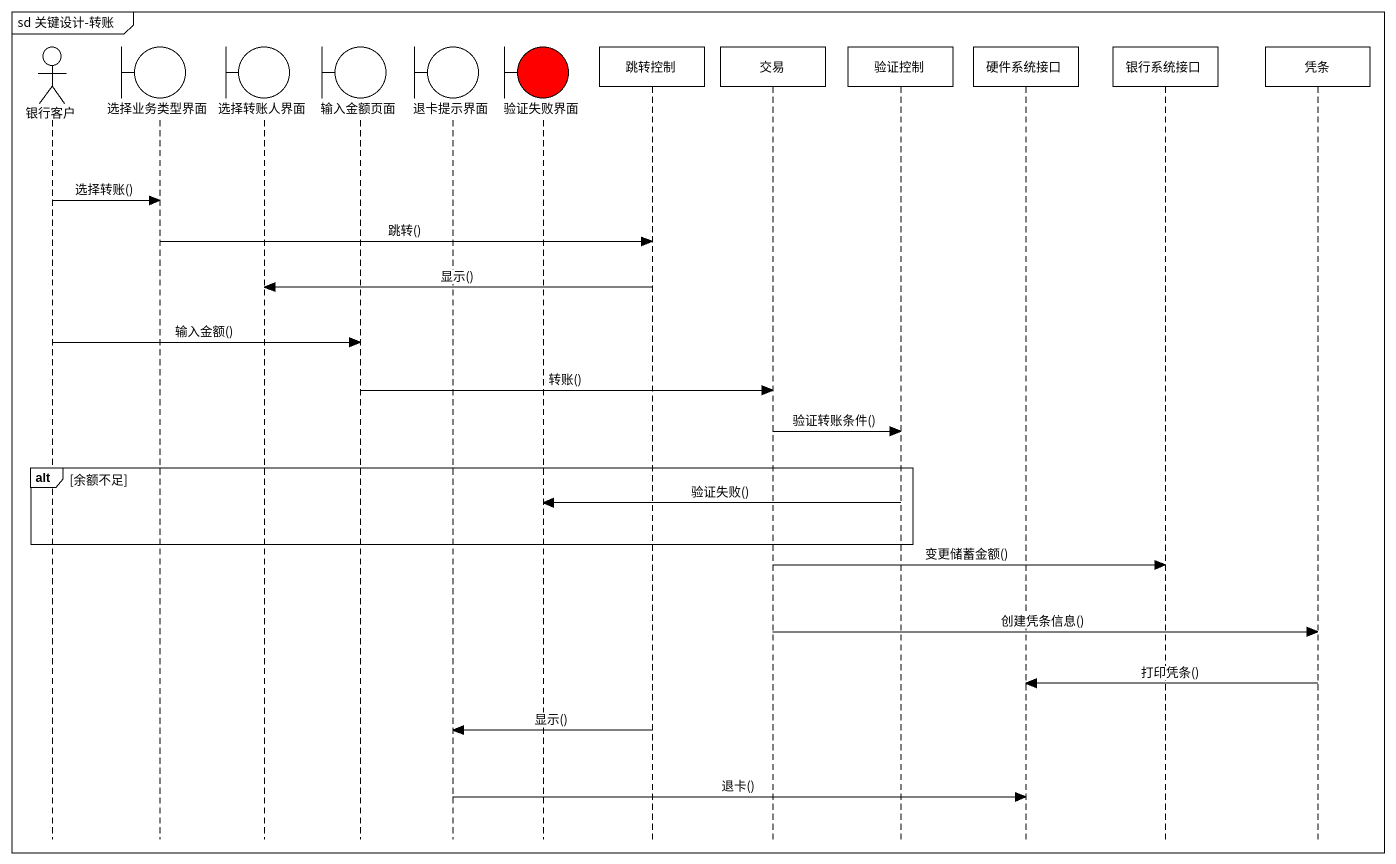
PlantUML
@startuml
mainframe sd 关键设计-转账
hide footbox
actor 银行客户
boundary 选择业务类型界面
boundary 选择转账人界面
boundary 输入金额页面
boundary 退卡提示界面
boundary 验证失败界面 #FF0000
participant 跳转控制
participant 交易
participant 验证控制
participant 硬件系统接口
participant 银行系统接口
participant 凭条

银行客户 -> 选择业务类型界面 : 选择转账()
选择业务类型界面 -> 跳转控制 : 跳转()
跳转控制 -> 选择转账人界面 : 显示()
银行客户 -> 输入金额页面 : 输入金额()
输入金额页面 -> 交易 : 转账()
交易 -> 验证控制 : 验证转账条件()
alt 余额不足
  验证控制 -> 验证失败界面 : 验证失败()
end
交易 -> 银行系统接口 : 变更储蓄金额()
交易 -> 凭条 : 创建凭条信息()
凭条 -> 硬件系统接口 : 打印凭条()
跳转控制 -> 退卡提示界面 : 显示()
退卡提示界面 -> 硬件系统接口 : 退卡()
@enduml
